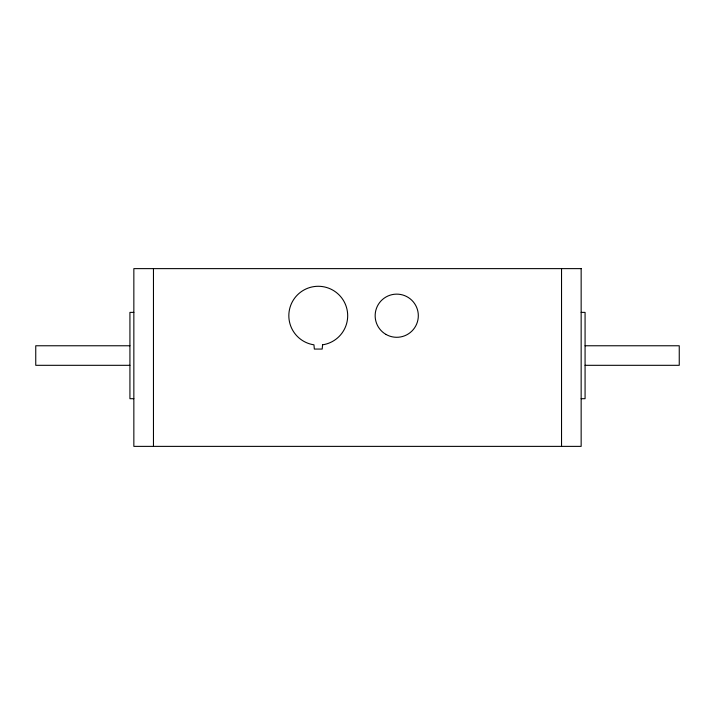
<?xml version="1.0" encoding="UTF-8"?>
<svg xmlns="http://www.w3.org/2000/svg" width="715" height="715" viewBox="0 0 715 715"><rect width="100%" height="100%" fill="white"/><g stroke="black" fill="none" stroke-linecap="round" stroke-linejoin="round"><path stroke-width="1.07" d="M133.848 312.375L129.924 312.375L129.924 398.702L133.848 398.702M581.152 312.375L585.076 312.375L585.076 398.702L581.152 398.702M129.924 345.765L35.75 345.765L35.75 365.311L129.924 365.311M585.076 345.765L679.25 345.765L679.25 365.311L585.076 365.311M561.534 268.625L561.534 446.375M153.466 268.625L153.466 446.375M322.581 344.818L322.188 349.063L314.341 349.063L313.948 344.818A29.431 29.431 0 0 1 293.525 299.764A29.431 29.431 0 0 1 342.994 299.764A29.431 29.431 0 0 1 322.581 344.818M581.152 268.625L133.848 268.625L133.848 446.375L581.152 446.375L581.152 268.625M385.948 334.406A21.584 21.584 0 0 0 418.32 315.708A21.584 21.584 0 0 0 385.948 297.02A21.584 21.584 0 0 0 385.948 334.406"/></g></svg>
